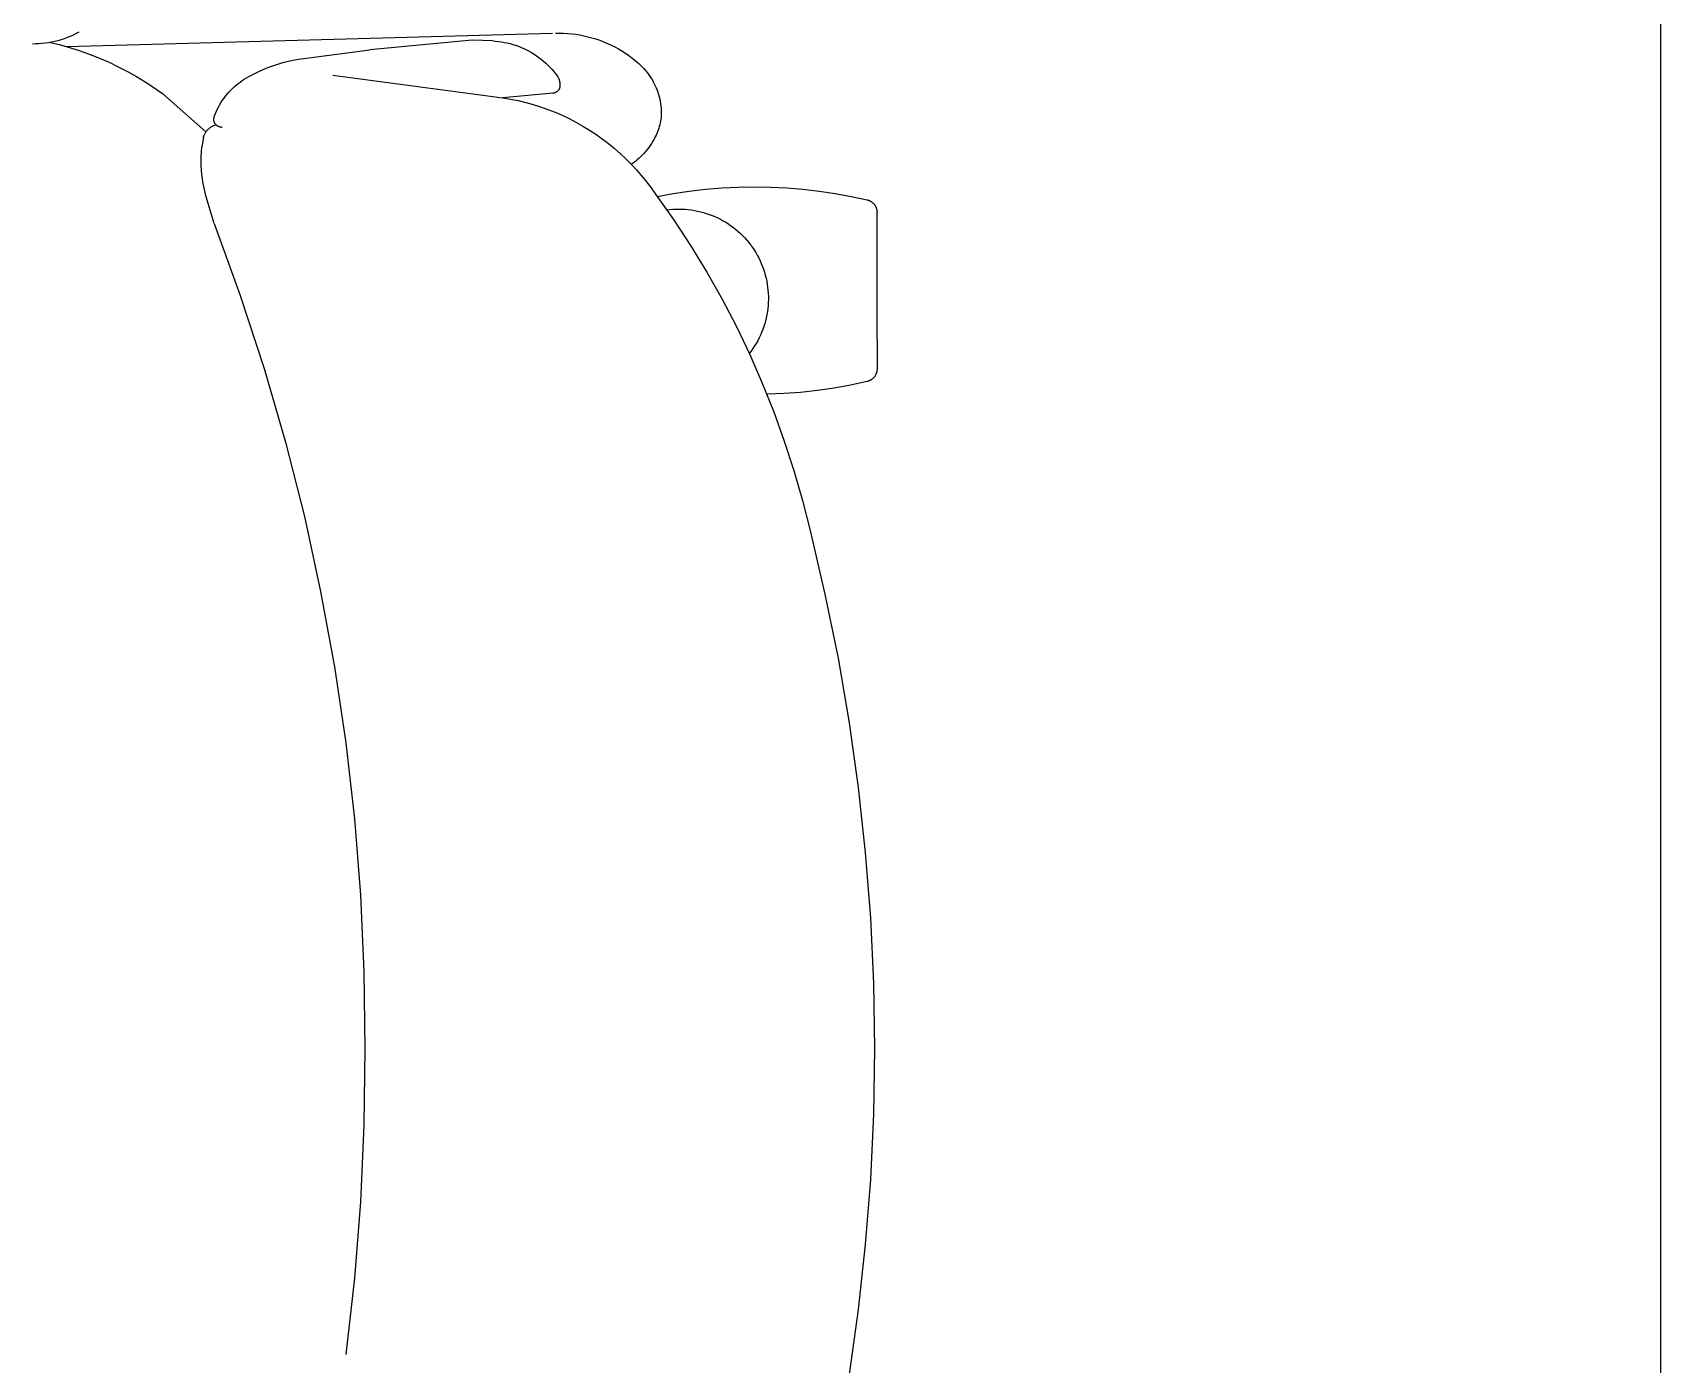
# Model space of a CAD drawing. Header units: inches. Extents: x 4 to 2210, y 3 to 2073.
# Drawn here: x 1469.21 to 1482.42, y 1876.51 to 1887.32 of the extents above; entities that cross this region are included whole.
import ezdxf

# ---------------------------------------------------------------- set-up
doc = ezdxf.new("R2010")
doc.units = ezdxf.units.IN
doc.header["$MEASUREMENT"] = 0
doc.layers.add('Planon_construction', color=253, linetype='Continuous')
doc.layers.add('Planon_workspace', color=210, linetype='Continuous')

# ---------------------------------------------------------------- blocks, each defined once
blk = doc.blocks.new('8 person table')
at = {"layer": 'Planon_construction'}
for p, q in [((793.14, -778.94, 0), (792.65, -779.1, 0)), ((793.64, -778.75, 0), (793.14, -778.94, 0)), ((793.54, -780.21, 0), (872.36, -778.02, 0)), ((794.12, -778.55, 0), (793.64, -778.75, 0)), ((794.6, -778.34, 0), (794.12, -778.55, 0)), ((795.07, -778.11, 0), (794.6, -778.34, 0)), ((795.53, -777.86, 0), (795.07, -778.11, 0)), ((872.82, -778.03, 0), (873.49, -778.02, 0)), ((873.49, -778.02, 0), (874.15, -778.03, 0)), ((874.15, -778.03, 0), (874.82, -778.07, 0)), ((874.82, -778.07, 0), (875.49, -778.13, 0)), ((875.49, -778.13, 0), (876.15, -778.21, 0)), ((876.15, -778.21, 0), (876.81, -778.32, 0)), ((876.81, -778.32, 0), (877.46, -778.45, 0)), ((877.46, -778.45, 0), (878.11, -778.6, 0)), ((878.11, -778.6, 0), (878.76, -778.77, 0)), ((878.76, -778.77, 0), (879.39, -778.96, 0)), ((879.39, -778.96, 0), (880.03, -779.18, 0)), ((788.53, -779.78, 0), (788, -779.79, 0)), ((789.05, -779.76, 0), (788.53, -779.78, 0)), ((789.57, -779.72, 0), (789.05, -779.76, 0)), ((790.09, -779.66, 0), (789.57, -779.72, 0)), ((790.61, -779.59, 0), (790.09, -779.66, 0)), ((791.13, -779.49, 0), (790.61, -779.59, 0)), ((790.94, -779.53, 0), (792.57, -779.93, 0)), ((791.64, -779.38, 0), (791.13, -779.49, 0)), ((792.14, -779.25, 0), (791.64, -779.38, 0)), ((792.65, -779.1, 0), (792.14, -779.25, 0)), ((792.57, -779.93, 0), (794.17, -780.39, 0)), ((794.17, -780.39, 0), (795.76, -780.91, 0)), ((795.76, -780.91, 0), (797.34, -781.47, 0)), ((797.34, -781.47, 0), (798.89, -782.09, 0)), ((832.85, -782.02, 0), (842.71, -780.74, 0)), ((859.31, -779.17, 0), (842.71, -780.74, 0)), ((862.66, -779.29, 0), (859.31, -779.17, 0)), ((862.66, -779.29, 0), (863.13, -779.33, 0)), ((863.13, -779.33, 0), (863.6, -779.37, 0)), ((863.6, -779.37, 0), (864.07, -779.44, 0)), ((864.07, -779.44, 0), (864.54, -779.52, 0)), ((864.54, -779.52, 0), (865.01, -779.62, 0)), ((865.01, -779.62, 0), (865.47, -779.73, 0)), ((865.47, -779.73, 0), (865.93, -779.86, 0)), ((865.93, -779.86, 0), (866.38, -780, 0)), ((866.38, -780, 0), (866.83, -780.16, 0)), ((866.83, -780.16, 0), (867.27, -780.34, 0)), ((867.27, -780.34, 0), (867.71, -780.53, 0)), ((867.71, -780.53, 0), (868.13, -780.73, 0)), ((868.13, -780.73, 0), (868.56, -780.95, 0)), ((868.56, -780.95, 0), (868.97, -781.19, 0)), ((868.97, -781.19, 0), (869.37, -781.44, 0)), ((869.37, -781.44, 0), (869.77, -781.7, 0)), ((880.03, -779.18, 0), (880.65, -779.42, 0)), ((880.65, -779.42, 0), (881.26, -779.68, 0)), ((881.26, -779.68, 0), (881.87, -779.96, 0)), ((881.87, -779.96, 0), (882.47, -780.26, 0)), ((882.47, -780.26, 0), (883.05, -780.58, 0)), ((883.05, -780.58, 0), (883.62, -780.92, 0)), ((883.62, -780.92, 0), (884.19, -781.28, 0)), ((884.19, -781.28, 0), (884.73, -781.66, 0)), ((798.89, -782.09, 0), (800.43, -782.76, 0)), ((800.43, -782.76, 0), (801.93, -783.48, 0)), ((801.93, -783.48, 0), (803.42, -784.25, 0)), ((803.42, -784.25, 0), (804.88, -785.07, 0)), ((824.63, -784.29, 0), (825.41, -783.94, 0)), ((825.41, -783.94, 0), (826.2, -783.61, 0)), ((826.2, -783.61, 0), (827.01, -783.32, 0)), ((827.01, -783.32, 0), (827.82, -783.05, 0)), ((827.82, -783.05, 0), (828.64, -782.8, 0)), ((828.64, -782.8, 0), (829.47, -782.59, 0)), ((829.47, -782.59, 0), (830.31, -782.4, 0)), ((830.31, -782.4, 0), (831.15, -782.25, 0)), ((831.15, -782.25, 0), (832, -782.12, 0)), ((832, -782.12, 0), (832.85, -782.02, 0)), ((869.77, -781.7, 0), (870.16, -781.97, 0)), ((870.16, -781.97, 0), (870.54, -782.26, 0)), ((870.54, -782.26, 0), (870.9, -782.56, 0)), ((870.9, -782.56, 0), (871.26, -782.88, 0)), ((871.26, -782.88, 0), (871.61, -783.21, 0)), ((871.61, -783.21, 0), (871.94, -783.54, 0)), ((871.94, -783.54, 0), (872.26, -783.89, 0)), ((872.26, -783.89, 0), (872.57, -784.25, 0)), ((872.57, -784.25, 0), (872.87, -784.62, 0)), ((884.73, -781.66, 0), (885.27, -782.06, 0)), ((885.27, -782.06, 0), (885.79, -782.48, 0)), ((885.79, -782.48, 0), (886.08, -782.72, 0)), ((886.08, -782.72, 0), (886.37, -782.96, 0)), ((886.37, -782.96, 0), (886.64, -783.22, 0)), ((886.64, -783.22, 0), (886.91, -783.49, 0)), ((886.91, -783.49, 0), (887.16, -783.76, 0)), ((887.16, -783.76, 0), (887.41, -784.04, 0)), ((887.41, -784.04, 0), (887.65, -784.33, 0)), ((804.88, -785.07, 0), (806.31, -785.94, 0)), ((806.31, -785.94, 0), (807.71, -786.86, 0)), ((807.71, -786.86, 0), (809.08, -787.82, 0)), ((820.43, -787.02, 0), (820.73, -786.74, 0)), ((820.73, -786.74, 0), (821.04, -786.47, 0)), ((821.04, -786.47, 0), (821.36, -786.21, 0)), ((821.36, -786.21, 0), (821.69, -785.97, 0)), ((821.69, -785.97, 0), (822.02, -785.73, 0)), ((822.02, -785.73, 0), (822.37, -785.51, 0)), ((822.37, -785.51, 0), (823.11, -785.07, 0)), ((823.11, -785.07, 0), (823.86, -784.67, 0)), ((823.86, -784.67, 0), (824.63, -784.29, 0)), ((836.74, -784.82, 0), (864.32, -788.51, 0)), ((872.87, -784.62, 0), (873.15, -785.01, 0)), ((873.15, -785.01, 0), (873.2, -785.08, 0)), ((873.2, -785.08, 0), (873.24, -785.16, 0)), ((873.24, -785.16, 0), (873.29, -785.24, 0)), ((873.29, -785.24, 0), (873.32, -785.32, 0)), ((873.32, -785.32, 0), (873.36, -785.4, 0)), ((873.36, -785.4, 0), (873.39, -785.49, 0)), ((873.39, -785.49, 0), (873.42, -785.57, 0)), ((873.42, -785.57, 0), (873.45, -785.66, 0)), ((873.45, -785.66, 0), (873.48, -785.74, 0)), ((873.48, -785.74, 0), (873.5, -785.83, 0)), ((873.5, -785.83, 0), (873.52, -785.92, 0)), ((873.52, -786.88, 0), (873.51, -786.92, 0)), ((873.52, -785.92, 0), (873.53, -786, 0)), ((873.53, -786.84, 0), (873.52, -786.88, 0)), ((873.53, -786, 0), (873.55, -786.09, 0)), ((873.54, -786.8, 0), (873.53, -786.84, 0)), ((873.55, -786.76, 0), (873.54, -786.8, 0)), ((873.55, -786.09, 0), (873.56, -786.18, 0)), ((873.56, -786.63, 0), (873.55, -786.72, 0)), ((873.55, -786.72, 0), (873.55, -786.76, 0)), ((873.56, -786.18, 0), (873.56, -786.27, 0)), ((873.56, -786.27, 0), (873.57, -786.36, 0)), ((873.57, -786.54, 0), (873.56, -786.63, 0)), ((873.57, -786.36, 0), (873.57, -786.45, 0)), ((873.57, -786.45, 0), (873.57, -786.54, 0)), ((887.65, -784.33, 0), (887.88, -784.63, 0)), ((887.88, -784.63, 0), (888.1, -784.94, 0)), ((888.1, -784.94, 0), (888.3, -785.25, 0)), ((888.3, -785.25, 0), (888.5, -785.57, 0)), ((888.5, -785.57, 0), (888.68, -785.9, 0)), ((888.68, -785.9, 0), (888.86, -786.23, 0)), ((888.86, -786.23, 0), (889.02, -786.57, 0)), ((889.02, -786.57, 0), (889.17, -786.92, 0)), ((809.08, -787.82, 0), (816.15, -794.03, 0)), ((818.42, -789.6, 0), (818.63, -789.24, 0)), ((818.63, -789.24, 0), (818.85, -788.9, 0)), ((818.85, -788.9, 0), (819.09, -788.57, 0)), ((819.09, -788.57, 0), (819.34, -788.24, 0)), ((819.34, -788.24, 0), (819.59, -787.92, 0)), ((819.59, -787.92, 0), (819.86, -787.61, 0)), ((819.86, -787.61, 0), (820.14, -787.31, 0)), ((820.14, -787.31, 0), (820.43, -787.02, 0)), ((872.43, -787.76, 0), (864.32, -788.51, 0)), ((864.32, -788.51, 0), (865.56, -788.72, 0)), ((865.56, -788.72, 0), (866.79, -788.97, 0)), ((866.79, -788.97, 0), (868.01, -789.26, 0)), ((868.01, -789.26, 0), (869.22, -789.6, 0)), ((872.47, -787.76, 0), (872.43, -787.76, 0)), ((872.51, -787.75, 0), (872.47, -787.76, 0)), ((872.55, -787.75, 0), (872.51, -787.75, 0)), ((872.59, -787.74, 0), (872.55, -787.75, 0)), ((872.63, -787.73, 0), (872.59, -787.74, 0)), ((872.67, -787.72, 0), (872.63, -787.73, 0)), ((872.71, -787.71, 0), (872.67, -787.72, 0)), ((872.75, -787.69, 0), (872.71, -787.71, 0)), ((872.79, -787.68, 0), (872.75, -787.69, 0)), ((872.83, -787.66, 0), (872.79, -787.68, 0)), ((872.87, -787.65, 0), (872.83, -787.66, 0)), ((872.9, -787.63, 0), (872.87, -787.65, 0)), ((872.94, -787.61, 0), (872.9, -787.63, 0)), ((872.98, -787.59, 0), (872.94, -787.61, 0)), ((873.01, -787.57, 0), (872.98, -787.59, 0)), ((873.05, -787.54, 0), (873.01, -787.57, 0)), ((873.08, -787.52, 0), (873.05, -787.54, 0)), ((873.11, -787.49, 0), (873.08, -787.52, 0)), ((873.14, -787.47, 0), (873.11, -787.49, 0)), ((873.18, -787.44, 0), (873.14, -787.47, 0)), ((873.21, -787.41, 0), (873.18, -787.44, 0)), ((873.23, -787.38, 0), (873.21, -787.41, 0)), ((873.26, -787.35, 0), (873.23, -787.38, 0)), ((873.29, -787.32, 0), (873.26, -787.35, 0)), ((873.32, -787.29, 0), (873.29, -787.32, 0)), ((873.34, -787.25, 0), (873.32, -787.29, 0)), ((873.36, -787.22, 0), (873.34, -787.25, 0)), ((873.39, -787.18, 0), (873.36, -787.22, 0)), ((873.41, -787.15, 0), (873.39, -787.18, 0)), ((873.43, -787.11, 0), (873.41, -787.15, 0)), ((873.45, -787.07, 0), (873.43, -787.11, 0)), ((873.46, -787.04, 0), (873.45, -787.07, 0)), ((873.48, -787, 0), (873.46, -787.04, 0)), ((873.49, -786.96, 0), (873.48, -787, 0)), ((873.51, -786.92, 0), (873.49, -786.96, 0)), ((889.17, -786.92, 0), (889.31, -787.27, 0)), ((889.31, -787.27, 0), (889.44, -787.62, 0)), ((889.44, -787.62, 0), (889.56, -787.98, 0)), ((889.56, -787.98, 0), (889.66, -788.34, 0)), ((889.66, -788.34, 0), (889.75, -788.7, 0)), ((889.75, -788.7, 0), (889.83, -789.07, 0)), ((889.83, -789.07, 0), (889.9, -789.44, 0)), ((889.9, -789.44, 0), (889.95, -789.81, 0)), ((817.4, -791.83, 0), (817.54, -791.45, 0)), ((817.4, -791.88, 0), (817.4, -791.83, 0)), ((817.4, -791.93, 0), (817.4, -791.88, 0)), ((817.4, -791.97, 0), (817.4, -791.93, 0)), ((817.4, -792.02, 0), (817.4, -791.97, 0)), ((817.41, -792.07, 0), (817.4, -792.02, 0)), ((817.41, -792.11, 0), (817.41, -792.07, 0)), ((817.42, -792.16, 0), (817.41, -792.11, 0)), ((817.43, -792.21, 0), (817.42, -792.16, 0)), ((817.54, -791.45, 0), (817.69, -791.07, 0)), ((817.69, -791.07, 0), (817.85, -790.69, 0)), ((817.85, -790.69, 0), (818.03, -790.32, 0)), ((818.03, -790.32, 0), (818.22, -789.95, 0)), ((818.22, -789.95, 0), (818.42, -789.6, 0)), ((869.22, -789.6, 0), (870.42, -789.98, 0)), ((870.42, -789.98, 0), (871.6, -790.4, 0)), ((871.6, -790.4, 0), (872.77, -790.86, 0)), ((872.77, -790.86, 0), (873.92, -791.35, 0)), ((873.92, -791.35, 0), (875.06, -791.89, 0)), ((875.06, -791.89, 0), (876.17, -792.47, 0)), ((889.92, -792, 0), (889.87, -792.29, 0)), ((889.96, -791.7, 0), (889.92, -792, 0)), ((889.95, -789.81, 0), (889.99, -790.19, 0)), ((889.98, -791.4, 0), (889.96, -791.7, 0)), ((890, -791.09, 0), (889.98, -791.4, 0)), ((889.99, -790.19, 0), (890, -790.49, 0)), ((890, -790.49, 0), (890.01, -790.79, 0)), ((890.01, -790.79, 0), (890, -791.09, 0)), ((815.74, -794.85, 0), (815.77, -794.75, 0)), ((815.77, -794.75, 0), (815.81, -794.66, 0)), ((815.81, -794.66, 0), (815.85, -794.56, 0)), ((815.85, -794.56, 0), (815.9, -794.46, 0)), ((815.9, -794.46, 0), (815.94, -794.37, 0)), ((815.94, -794.37, 0), (815.99, -794.28, 0)), ((815.99, -794.28, 0), (816.05, -794.19, 0)), ((816.05, -794.19, 0), (816.11, -794.1, 0)), ((816.11, -794.1, 0), (816.17, -794.01, 0)), ((816.17, -794.01, 0), (816.23, -793.93, 0)), ((816.23, -793.93, 0), (816.29, -793.85, 0)), ((816.29, -793.85, 0), (816.36, -793.77, 0)), ((816.36, -793.77, 0), (816.43, -793.69, 0)), ((816.43, -793.69, 0), (816.51, -793.61, 0)), ((816.51, -793.61, 0), (816.59, -793.54, 0)), ((816.59, -793.54, 0), (816.66, -793.47, 0)), ((816.66, -793.47, 0), (816.75, -793.41, 0)), ((816.75, -793.41, 0), (816.83, -793.34, 0)), ((816.83, -793.34, 0), (816.91, -793.28, 0)), ((816.91, -793.28, 0), (817, -793.22, 0)), ((817, -793.22, 0), (817.09, -793.17, 0)), ((817.09, -793.17, 0), (817.18, -793.12, 0)), ((817.18, -793.12, 0), (817.28, -793.07, 0)), ((817.28, -793.07, 0), (817.37, -793.02, 0)), ((817.37, -793.02, 0), (817.47, -792.98, 0)), ((817.44, -792.25, 0), (817.43, -792.21, 0)), ((817.45, -792.3, 0), (817.44, -792.25, 0)), ((817.46, -792.34, 0), (817.45, -792.3, 0)), ((817.47, -792.39, 0), (817.46, -792.34, 0)), ((817.49, -792.43, 0), (817.47, -792.39, 0)), ((817.47, -792.98, 0), (817.57, -792.94, 0)), ((817.51, -792.48, 0), (817.49, -792.43, 0)), ((817.53, -792.52, 0), (817.51, -792.48, 0)), ((817.55, -792.56, 0), (817.53, -792.52, 0)), ((817.57, -792.6, 0), (817.55, -792.56, 0)), ((817.59, -792.64, 0), (817.57, -792.6, 0)), ((817.57, -792.94, 0), (817.67, -792.91, 0)), ((817.62, -792.68, 0), (817.59, -792.64, 0)), ((817.64, -792.72, 0), (817.62, -792.68, 0)), ((817.67, -792.76, 0), (817.64, -792.72, 0)), ((817.7, -792.8, 0), (817.67, -792.76, 0)), ((817.67, -792.91, 0), (817.77, -792.87, 0)), ((817.73, -792.83, 0), (817.7, -792.8, 0)), ((817.76, -792.87, 0), (817.73, -792.83, 0)), ((817.79, -792.9, 0), (817.76, -792.87, 0)), ((817.83, -792.93, 0), (817.79, -792.9, 0)), ((817.86, -792.97, 0), (817.83, -792.93, 0)), ((817.9, -793, 0), (817.86, -792.97, 0)), ((817.93, -793.03, 0), (817.9, -793, 0)), ((817.97, -793.05, 0), (817.93, -793.03, 0)), ((818.01, -793.08, 0), (817.97, -793.05, 0)), ((818.05, -793.11, 0), (818.01, -793.08, 0)), ((818.09, -793.13, 0), (818.05, -793.11, 0)), ((818.13, -793.15, 0), (818.09, -793.13, 0)), ((818.17, -793.17, 0), (818.13, -793.15, 0)), ((818.22, -793.19, 0), (818.17, -793.17, 0)), ((818.26, -793.21, 0), (818.22, -793.19, 0)), ((818.3, -793.23, 0), (818.26, -793.21, 0)), ((818.35, -793.24, 0), (818.3, -793.23, 0)), ((818.39, -793.26, 0), (818.35, -793.24, 0)), ((818.44, -793.27, 0), (818.39, -793.26, 0)), ((818.48, -793.28, 0), (818.44, -793.27, 0)), ((818.53, -793.29, 0), (818.48, -793.28, 0)), ((818.58, -793.29, 0), (818.53, -793.29, 0)), ((818.62, -793.3, 0), (818.58, -793.29, 0)), ((818.67, -793.3, 0), (818.62, -793.3, 0)), ((818.72, -793.31, 0), (818.67, -793.3, 0)), ((818.76, -793.31, 0), (818.72, -793.31, 0)), ((876.17, -792.47, 0), (877.27, -793.09, 0)), ((877.27, -793.09, 0), (878.34, -793.74, 0)), ((878.34, -793.74, 0), (879.39, -794.43, 0)), ((879.39, -794.43, 0), (880.42, -795.15, 0)), ((889.16, -794.6, 0), (889.03, -794.87, 0)), ((889.28, -794.32, 0), (889.16, -794.6, 0)), ((889.39, -794.04, 0), (889.28, -794.32, 0)), ((889.5, -793.76, 0), (889.39, -794.04, 0)), ((889.59, -793.47, 0), (889.5, -793.76, 0)), ((889.68, -793.18, 0), (889.59, -793.47, 0)), ((889.75, -792.89, 0), (889.68, -793.18, 0)), ((889.82, -792.59, 0), (889.75, -792.89, 0)), ((889.87, -792.29, 0), (889.82, -792.59, 0)), ((815.38, -798.01, 0), (815.41, -797.27, 0)), ((815.41, -797.27, 0), (815.46, -796.53, 0)), ((815.74, -794.85, 0), (815.46, -796.53, 0)), ((880.42, -795.15, 0), (881.42, -795.91, 0)), ((881.42, -795.91, 0), (882.39, -796.71, 0)), ((882.39, -796.71, 0), (883.34, -797.53, 0)), ((887.5, -797.18, 0), (887.24, -797.48, 0)), ((887.75, -796.87, 0), (887.5, -797.18, 0)), ((887.99, -796.56, 0), (887.75, -796.87, 0)), ((888.22, -796.23, 0), (887.99, -796.56, 0)), ((888.44, -795.9, 0), (888.22, -796.23, 0)), ((888.65, -795.56, 0), (888.44, -795.9, 0)), ((888.84, -795.22, 0), (888.65, -795.56, 0)), ((889.03, -794.87, 0), (888.84, -795.22, 0)), ((815.37, -798.75, 0), (815.38, -798.01, 0)), ((815.39, -799.49, 0), (815.37, -798.75, 0)), ((815.43, -800.23, 0), (815.39, -799.49, 0)), ((883.34, -797.53, 0), (884.25, -798.39, 0)), ((884.25, -798.39, 0), (885.14, -799.28, 0)), ((885.14, -799.28, 0), (885.99, -800.2, 0)), ((885.48, -799.07, 0), (885.16, -799.3, 0)), ((885.8, -798.83, 0), (885.48, -799.07, 0)), ((886.11, -798.58, 0), (885.8, -798.83, 0)), ((886.4, -798.32, 0), (886.11, -798.58, 0)), ((886.69, -798.05, 0), (886.4, -798.32, 0)), ((886.97, -797.77, 0), (886.69, -798.05, 0)), ((887.24, -797.48, 0), (886.97, -797.77, 0)), ((815.5, -800.96, 0), (815.43, -800.23, 0)), ((815.59, -801.7, 0), (815.5, -800.96, 0)), ((815.7, -802.43, 0), (815.59, -801.7, 0)), ((815.83, -803.16, 0), (815.7, -802.43, 0)), ((885.99, -800.2, 0), (886.82, -801.15, 0)), ((886.82, -801.15, 0), (887.61, -802.13, 0)), ((887.61, -802.13, 0), (888.36, -803.13, 0)), ((815.99, -803.88, 0), (815.83, -803.16, 0)), ((816.17, -804.6, 0), (815.99, -803.88, 0)), ((817.45, -808.91, 0), (816.17, -804.6, 0)), ((888.36, -803.13, 0), (889.08, -804.16, 0)), ((889.08, -804.16, 0), (891.99, -808.27, 0)), ((889.35, -804.52, 0), (891.94, -804.05, 0)), ((891.94, -804.05, 0), (894.55, -803.66, 0)), ((894.55, -803.66, 0), (897.18, -803.36, 0)), ((897.18, -803.36, 0), (899.81, -803.14, 0)), ((899.81, -803.14, 0), (902.44, -803.01, 0)), ((902.44, -803.01, 0), (905.08, -802.97, 0)), ((905.08, -802.97, 0), (907.72, -803.01, 0)), ((907.72, -803.01, 0), (910.36, -803.14, 0)), ((910.36, -803.14, 0), (912.99, -803.36, 0)), ((912.99, -803.36, 0), (915.61, -803.66, 0)), ((915.61, -803.66, 0), (918.22, -804.05, 0)), ((918.22, -804.05, 0), (920.82, -804.52, 0)), ((920.82, -804.52, 0), (923.4, -805.08, 0)), ((923.4, -805.08, 0), (923.46, -805.09, 0)), ((923.46, -805.09, 0), (923.53, -805.11, 0)), ((923.53, -805.11, 0), (923.6, -805.14, 0)), ((923.6, -805.14, 0), (923.67, -805.16, 0)), ((923.67, -805.16, 0), (923.74, -805.19, 0)), ((923.74, -805.19, 0), (923.8, -805.22, 0)), ((923.8, -805.22, 0), (923.87, -805.25, 0)), ((923.87, -805.25, 0), (923.93, -805.28, 0)), ((923.93, -805.28, 0), (923.99, -805.32, 0)), ((923.99, -805.32, 0), (924.05, -805.35, 0)), ((924.05, -805.35, 0), (924.11, -805.39, 0)), ((890.91, -806.71, 0), (891.4, -806.65, 0)), ((891.4, -806.65, 0), (891.9, -806.6, 0)), ((891.9, -806.6, 0), (892.4, -806.58, 0)), ((892.4, -806.58, 0), (892.89, -806.57, 0)), ((892.89, -806.57, 0), (893.39, -806.58, 0)), ((893.39, -806.58, 0), (893.89, -806.6, 0)), ((893.89, -806.6, 0), (894.39, -806.65, 0)), ((894.39, -806.65, 0), (894.88, -806.71, 0)), ((894.88, -806.71, 0), (895.37, -806.78, 0)), ((895.37, -806.78, 0), (895.86, -806.88, 0)), ((895.86, -806.88, 0), (896.35, -806.99, 0)), ((896.35, -806.99, 0), (896.83, -807.11, 0)), ((896.83, -807.11, 0), (897.31, -807.26, 0)), ((897.31, -807.26, 0), (897.78, -807.42, 0)), ((897.78, -807.42, 0), (898.24, -807.59, 0)), ((898.24, -807.59, 0), (898.7, -807.78, 0)), ((898.7, -807.78, 0), (899.16, -807.99, 0)), ((899.16, -807.99, 0), (899.6, -808.22, 0)), ((924.11, -805.39, 0), (924.17, -805.44, 0)), ((924.17, -805.44, 0), (924.23, -805.48, 0)), ((924.23, -805.48, 0), (924.28, -805.53, 0)), ((924.28, -805.53, 0), (924.33, -805.57, 0)), ((924.33, -805.57, 0), (924.39, -805.62, 0)), ((924.39, -805.62, 0), (924.44, -805.67, 0)), ((924.44, -805.67, 0), (924.49, -805.73, 0)), ((924.49, -805.73, 0), (924.53, -805.78, 0)), ((924.53, -805.78, 0), (924.58, -805.84, 0)), ((924.58, -805.84, 0), (924.62, -805.9, 0)), ((924.62, -805.9, 0), (924.66, -805.95, 0)), ((924.66, -805.95, 0), (924.7, -806.01, 0)), ((924.7, -806.01, 0), (924.73, -806.08, 0)), ((924.73, -806.08, 0), (924.77, -806.14, 0)), ((924.77, -806.14, 0), (924.8, -806.2, 0)), ((924.8, -806.2, 0), (924.83, -806.27, 0)), ((924.83, -806.27, 0), (924.86, -806.33, 0)), ((924.86, -806.33, 0), (924.88, -806.4, 0)), ((924.88, -806.4, 0), (924.91, -806.47, 0)), ((924.91, -806.47, 0), (924.93, -806.54, 0)), ((924.93, -806.54, 0), (924.95, -806.61, 0)), ((924.95, -806.61, 0), (924.96, -806.68, 0)), ((924.96, -806.68, 0), (924.97, -806.75, 0)), ((924.97, -806.75, 0), (924.99, -806.82, 0)), ((924.99, -806.82, 0), (924.99, -806.89, 0)), ((924.99, -806.89, 0), (925, -806.96, 0)), ((925, -806.96, 0), (925, -807.03, 0)), ((925, -807.03, 0), (925.01, -807.1, 0)), ((925.01, -827.68, 0), (925.01, -807.1, 0)), ((817.45, -808.91, 0), (821.72, -820.6, 0)), ((891.99, -808.27, 0), (894.75, -812.48, 0)), ((899.6, -808.22, 0), (900.04, -808.45, 0)), ((900.04, -808.45, 0), (900.47, -808.71, 0)), ((900.47, -808.71, 0), (900.89, -808.97, 0)), ((900.89, -808.97, 0), (901.3, -809.26, 0)), ((901.3, -809.26, 0), (901.7, -809.55, 0)), ((901.7, -809.55, 0), (902.09, -809.86, 0)), ((902.09, -809.86, 0), (902.47, -810.19, 0)), ((902.47, -810.19, 0), (902.84, -810.52, 0)), ((902.84, -810.52, 0), (903.19, -810.87, 0)), ((894.75, -812.48, 0), (897.38, -816.78, 0)), ((903.19, -810.87, 0), (903.54, -811.23, 0)), ((903.54, -811.23, 0), (903.87, -811.6, 0)), ((903.87, -811.6, 0), (904.19, -811.98, 0)), ((904.19, -811.98, 0), (904.49, -812.38, 0)), ((904.49, -812.38, 0), (904.79, -812.78, 0)), ((904.79, -812.78, 0), (905.06, -813.2, 0)), ((905.06, -813.2, 0), (905.33, -813.62, 0)), ((905.33, -813.62, 0), (905.57, -814.05, 0)), ((905.57, -814.05, 0), (905.81, -814.49, 0)), ((905.81, -814.49, 0), (906.02, -814.94, 0)), ((906.02, -814.94, 0), (906.23, -815.4, 0)), ((906.23, -815.4, 0), (906.41, -815.86, 0)), ((906.41, -815.86, 0), (906.58, -816.33, 0)), ((897.38, -816.78, 0), (899.86, -821.16, 0)), ((906.58, -816.33, 0), (906.74, -816.8, 0)), ((906.74, -816.8, 0), (906.88, -817.28, 0)), ((906.88, -817.28, 0), (907, -817.76, 0)), ((907, -817.76, 0), (907.1, -818.25, 0)), ((907.1, -818.25, 0), (907.19, -818.74, 0)), ((821.72, -820.6, 0), (825.58, -832.42, 0)), ((899.86, -821.16, 0), (902.18, -825.62, 0)), ((907.19, -818.74, 0), (907.26, -819.23, 0)), ((907.26, -819.23, 0), (907.31, -819.73, 0)), ((907.31, -819.73, 0), (907.35, -820.22, 0)), ((907.35, -820.22, 0), (907.37, -820.72, 0)), ((907.37, -821.22, 0), (907.36, -821.72, 0)), ((907.37, -820.72, 0), (907.37, -821.22, 0)), ((907.13, -823.7, 0), (907.03, -824.18, 0)), ((907.21, -823.2, 0), (907.13, -823.7, 0)), ((907.28, -822.71, 0), (907.21, -823.2, 0)), ((907.33, -822.21, 0), (907.28, -822.71, 0)), ((907.36, -821.72, 0), (907.33, -822.21, 0)), ((902.18, -825.62, 0), (904.36, -830.16, 0)), ((906.47, -826.09, 0), (906.28, -826.56, 0)), ((906.63, -825.62, 0), (906.47, -826.09, 0)), ((906.78, -825.15, 0), (906.63, -825.62, 0)), ((906.91, -824.67, 0), (906.78, -825.15, 0)), ((907.03, -824.18, 0), (906.91, -824.67, 0)), ((905.14, -828.77, 0), (904.87, -829.19, 0)), ((905.4, -828.34, 0), (905.14, -828.77, 0)), ((905.64, -827.91, 0), (905.4, -828.34, 0)), ((905.87, -827.47, 0), (905.64, -827.91, 0)), ((906.09, -827.01, 0), (905.87, -827.47, 0)), ((906.28, -826.56, 0), (906.09, -827.01, 0)), ((925.01, -827.68, 0), (925.01, -832.5, 0)), ((904.58, -829.59, 0), (904.28, -829.99, 0)), ((904.36, -830.16, 0), (906.39, -834.78, 0)), ((904.87, -829.19, 0), (904.58, -829.59, 0)), ((825.58, -832.42, 0), (829.05, -844.36, 0)), ((923.74, -834.42, 0), (923.67, -834.45, 0)), ((923.8, -834.39, 0), (923.74, -834.42, 0)), ((923.87, -834.36, 0), (923.8, -834.39, 0)), ((923.93, -834.33, 0), (923.87, -834.36, 0)), ((923.99, -834.29, 0), (923.93, -834.33, 0)), ((924.05, -834.25, 0), (923.99, -834.29, 0)), ((924.11, -834.21, 0), (924.05, -834.25, 0)), ((924.17, -834.17, 0), (924.11, -834.21, 0)), ((924.23, -834.13, 0), (924.17, -834.17, 0)), ((924.28, -834.08, 0), (924.23, -834.13, 0)), ((924.33, -834.03, 0), (924.28, -834.08, 0)), ((924.39, -833.98, 0), (924.33, -834.03, 0)), ((924.44, -833.93, 0), (924.39, -833.98, 0)), ((924.49, -833.88, 0), (924.44, -833.93, 0)), ((924.53, -833.83, 0), (924.49, -833.88, 0)), ((924.58, -833.77, 0), (924.53, -833.83, 0)), ((924.62, -833.71, 0), (924.58, -833.77, 0)), ((924.66, -833.65, 0), (924.62, -833.71, 0)), ((924.7, -833.59, 0), (924.66, -833.65, 0)), ((924.73, -833.53, 0), (924.7, -833.59, 0)), ((924.77, -833.47, 0), (924.73, -833.53, 0)), ((924.8, -833.4, 0), (924.77, -833.47, 0)), ((924.83, -833.34, 0), (924.8, -833.4, 0)), ((924.86, -833.27, 0), (924.83, -833.34, 0)), ((924.88, -833.2, 0), (924.86, -833.27, 0)), ((924.91, -833.14, 0), (924.88, -833.2, 0)), ((924.93, -833.07, 0), (924.91, -833.14, 0)), ((924.95, -833, 0), (924.93, -833.07, 0)), ((924.96, -832.93, 0), (924.95, -833, 0)), ((924.97, -832.86, 0), (924.96, -832.93, 0)), ((924.99, -832.79, 0), (924.97, -832.86, 0)), ((925, -832.65, 0), (924.99, -832.72, 0)), ((924.99, -832.72, 0), (924.99, -832.79, 0)), ((925.01, -832.5, 0), (925, -832.57, 0)), ((925, -832.57, 0), (925, -832.65, 0)), ((906.39, -834.78, 0), (908.25, -839.45, 0)), ((909.87, -836.5, 0), (907.14, -836.61, 0)), ((912.6, -836.29, 0), (909.87, -836.5, 0)), ((915.32, -835.99, 0), (912.6, -836.29, 0)), ((918.03, -835.59, 0), (915.32, -835.99, 0)), ((920.72, -835.11, 0), (918.03, -835.59, 0)), ((923.4, -834.53, 0), (920.72, -835.11, 0)), ((923.46, -834.51, 0), (923.4, -834.53, 0)), ((923.53, -834.49, 0), (923.46, -834.51, 0)), ((923.6, -834.47, 0), (923.53, -834.49, 0)), ((923.67, -834.45, 0), (923.6, -834.47, 0)), ((908.25, -839.45, 0), (909.96, -844.19, 0)), ((829.05, -844.36, 0), (832.11, -856.42, 0)), ((909.96, -844.19, 0), (911.51, -848.98, 0)), ((911.51, -848.98, 0), (912.9, -853.82, 0)), ((912.9, -853.82, 0), (914.13, -858.7, 0)), ((832.11, -856.42, 0), (834.75, -868.58, 0)), ((914.13, -858.7, 0), (916.56, -869.03, 0)), ((834.75, -868.58, 0), (836.99, -880.81, 0)), ((916.56, -869.03, 0), (918.68, -879.43, 0)), ((836.99, -880.81, 0), (838.81, -893.12, 0)), ((918.68, -879.43, 0), (920.48, -889.89, 0)), ((920.48, -889.89, 0), (921.95, -900.4, 0)), ((838.81, -893.12, 0), (840.22, -905.48, 0)), ((921.95, -900.4, 0), (923.1, -910.95, 0)), ((840.22, -905.48, 0), (841.21, -917.87, 0)), ((923.1, -910.95, 0), (923.92, -921.53, 0)), ((841.21, -917.87, 0), (841.77, -930.3, 0)), ((923.92, -921.53, 0), (924.41, -932.13, 0)), ((841.77, -930.3, 0), (841.92, -942.74, 0)), ((924.41, -932.13, 0), (924.57, -942.74, 0)), ((841.92, -942.74, 0), (841.77, -955.18, 0)), ((924.57, -942.74, 0), (924.41, -953.35, 0)), ((841.77, -955.18, 0), (841.21, -967.6, 0)), ((924.41, -953.35, 0), (923.92, -963.95, 0)), ((923.92, -963.95, 0), (923.1, -974.53, 0)), ((841.21, -967.6, 0), (840.22, -980, 0)), ((923.1, -974.53, 0), (921.95, -985.08, 0)), ((840.22, -980, 0), (838.81, -992.36, 0)), ((921.95, -985.08, 0), (920.48, -995.59, 0))]:
    blk.add_line(p, q, dxfattribs=at)

msp = doc.modelspace()

# ---------------------------------------------------------------- linework, layer by layer
at = {"layer": 'Planon_workspace'}
msp.add_lwpolyline([(1385.736, 2003.721), (1482.415, 2003.721), (1482.415, 1856.367), (1385.736, 1856.367)], close=True, dxfattribs=at)

# ---------------------------------------------------------------- block references
at = {"layer": 'Planon_construction', "xscale": 0.05, "yscale": 0.05, "zscale": 0.05}
msp.add_blockref('8 person table', (1429.811, 1926.213), dxfattribs=at)

doc.saveas('drawing.dxf')
